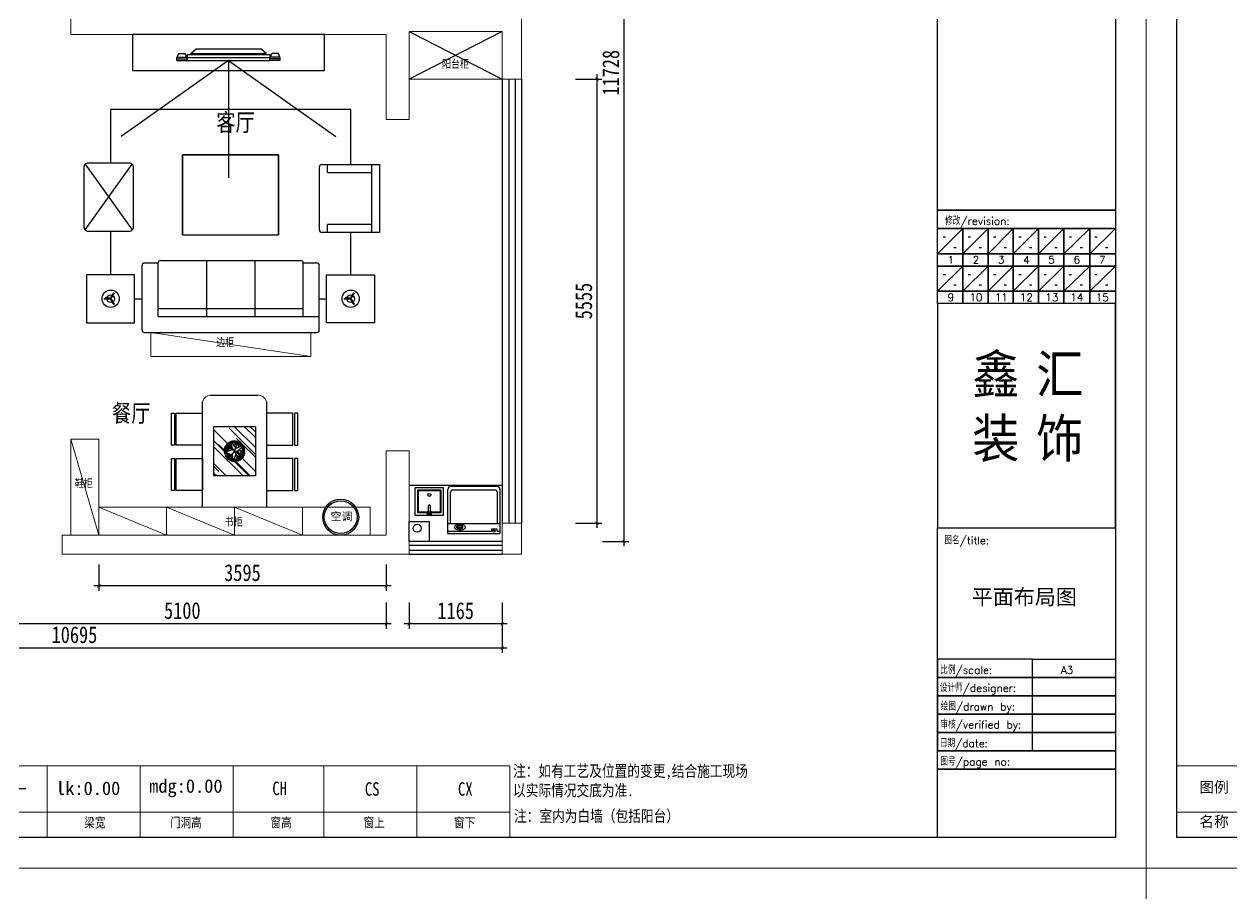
# Model space of a CAD drawing. Header units: millimetres. Extents: x 757294 to 891425, y -262592 to 287632.
# Drawn here: x 825949 to 841044, y -217126 to -206184 of the extents above; entities that cross this region are included whole.
import ezdxf

# ---------------------------------------------------------------- set-up
doc = ezdxf.new("R2010")
doc.units = ezdxf.units.MM
doc.header["$LTSCALE"] = 4
for name, color, linetype in [('t', 3, 'Continuous'), ('T-MS-图框', 8, 'Continuous'), ('家具1', 3, 'Continuous'), ('管道 灯具 开关 电线', 1, 'Continuous')]:
    doc.layers.add(name, color=color, linetype=linetype)
doc.layers.add('家具外轮廓线', color=3, linetype='Continuous', lineweight=15)
doc.layers.add('文字', color=3, linetype='Continuous', lineweight=0)
doc.styles.add('-黑体', font='simhei.ttf', dxfattribs={"width": 0.8})
doc.styles.add('st', font='simhei.ttf', dxfattribs={"width": 0.8})
doc.styles.get("Standard").update_dxf_attribs({"font": 'txt', "bigfont": 'gbcbig.shx'})
doc.styles.add('宋体', font='', dxfattribs={"width": 0.8, "height": 120})
doc.styles.add('锦华 字体', font='')
doc.styles.add('黑体标注', font='simhei.ttf', dxfattribs={"height": 130})
doc.styles.get('宋体').set_extended_font_data('SimSun')
doc.styles.get('锦华 字体').set_extended_font_data('NSimSun')
doc.dimstyles.new('立面尺寸标注', dxfattribs={"dimscale": 60, "dimtxt": 3.5, "dimasz": 0.7, "dimexe": 1, "dimexo": 0.5, "dimgap": 1, "dimtad": 1, "dimdec": 0, "dimdsep": 46, "dimtxsty": '-黑体', "dimblk": 'ARCHTICK', "dimcen": 2.5, "dimdle": 1, "dimclrd": 1, "dimclre": 1, "dimclrt": 3, "dimadec": 0, "dimazin": 0, "dimtfac": 1, "dimtdec": 0, "dimtix": 1, "dimtmove": 2, "dimatfit": 3, "dimfxl": 4.5, "dimfxlon": 1, "dimtolj": 1, "dimtzin": 0, "dimarcsym": 0})

# ---------------------------------------------------------------- blocks, each defined once
blk = doc.blocks.new('asdasda')
at = {"color": 1}
for p, q in [((172225, -5302), (172225, 20019)), ((205419, 20019), (205419, -5302)), ((205919, -4802), (171725, -4802))]:
    blk.add_line(p, q, dxfattribs=at)
at = {"layer": 'T-MS-图框'}
for p, q in [((202031, 5189), (202440, 5599)), ((202440, 5189), (202850, 5599)), ((202850, 5189), (203260, 5599)), ((203260, 5189), (203669, 5599)), ((203669, 5189), (204081, 5599)), ((204081, 5189), (204503, 5599)), ((204503, 5189), (204919, 5599)), ((202121, 5462), (202159, 5462)), ((202530, 5462), (202568, 5462)), ((202940, 5462), (202977, 5462)), ((203350, 5462), (203388, 5462)), ((203760, 5462), (203797, 5462)), ((204171, 5462), (204209, 5462)), ((204583, 5462), (204621, 5462)), ((202296, 5292), (202334, 5292)), ((202706, 5292), (202743, 5292)), ((203115, 5292), (203153, 5292)), ((203526, 5292), (203563, 5292)), ((203935, 5292), (203973, 5292)), ((204347, 5292), (204384, 5292)), ((204758, 5292), (204796, 5292)), ((202031, 4580), (202440, 4989)), ((202440, 4580), (202850, 4989)), ((202850, 4580), (203260, 4989)), ((203260, 4580), (203669, 4989)), ((203669, 4580), (204081, 4989)), ((204081, 4580), (204503, 4989)), ((204503, 4580), (204919, 4989)), ((202121, 4853), (202159, 4853)), ((202530, 4853), (202568, 4853)), ((202940, 4853), (202977, 4853)), ((203350, 4853), (203388, 4853)), ((203760, 4853), (203797, 4853)), ((204171, 4853), (204209, 4853)), ((204583, 4853), (204621, 4853)), ((202296, 4682), (202334, 4682)), ((202706, 4682), (202743, 4682)), ((203115, 4682), (203153, 4682)), ((203526, 4682), (203563, 4682)), ((203935, 4682), (203973, 4682)), ((204347, 4682), (204384, 4682)), ((204758, 4682), (204796, 4682))]:
    blk.add_line(p, q, dxfattribs=at)
at = {"layer": 'T-MS-图框', "color": 1}
blk.add_lwpolyline([(172725, 19019), (204919, 19019), (204919, -4302), (172725, -4302)], close=True, dxfattribs=at)
at = {"layer": 'T-MS-图框'}
for points in [[(202031, 10469), (204919, 10469), (204919, 5897), (202031, 5897)], [(202031, 5897), (204919, 5897), (204919, 5599), (202031, 5599)], [(202031, 5599), (202440, 5599), (202440, 5189), (202031, 5189)], [(202440, 5599), (202850, 5599), (202850, 5189), (202440, 5189)], [(202850, 5599), (203260, 5599), (203260, 5189), (202850, 5189)], [(203260, 5599), (203669, 5599), (203669, 5189), (203260, 5189)], [(203669, 5599), (204081, 5599), (204081, 5189), (203669, 5189)], [(204081, 5599), (204503, 5599), (204503, 5189), (204081, 5189)], [(204503, 5599), (204919, 5599), (204919, 5189), (204503, 5189)], [(202031, 5189), (202440, 5189), (202440, 4989), (202031, 4989)], [(202440, 5189), (202850, 5189), (202850, 4989), (202440, 4989)], [(202850, 5189), (203260, 5189), (203260, 4989), (202850, 4989)], [(203260, 5189), (203669, 5189), (203669, 4989), (203260, 4989)], [(203669, 5189), (204081, 5189), (204081, 4989), (203669, 4989)], [(204081, 5189), (204503, 5189), (204503, 4989), (204081, 4989)], [(204503, 5189), (204919, 5189), (204919, 4989), (204503, 4989)], [(202031, 4989), (202440, 4989), (202440, 4580), (202031, 4580)], [(202440, 4989), (202850, 4989), (202850, 4580), (202440, 4580)], [(202850, 4989), (203260, 4989), (203260, 4580), (202850, 4580)], [(203260, 4989), (203669, 4989), (203669, 4580), (203260, 4580)], [(203669, 4989), (204081, 4989), (204081, 4580), (203669, 4580)], [(204081, 4989), (204503, 4989), (204503, 4580), (204081, 4580)], [(204503, 4989), (204919, 4989), (204919, 4580), (204503, 4580)], [(202031, 4580), (202440, 4580), (202440, 4379), (202031, 4379)], [(202440, 4580), (202850, 4580), (202850, 4379), (202440, 4379)], [(202850, 4580), (203260, 4580), (203260, 4379), (202850, 4379)], [(203260, 4580), (203669, 4580), (203669, 4379), (203260, 4379)], [(203669, 4580), (204081, 4580), (204081, 4379), (203669, 4379)], [(204081, 4580), (204503, 4580), (204503, 4379), (204081, 4379)], [(204503, 4580), (204919, 4580), (204919, 4379), (204503, 4379)], [(202031, 731), (204919, 731), (204919, 4379), (202031, 4379)], [(202031, 731), (204919, 731), (204919, -2895), (202031, -2895)], [(203571, -1406), (202031, -1406), (202031, -1704), (203571, -1704)], [(203571, -1406), (204919, -1406), (204919, -1704), (203571, -1704)], [(203571, -1704), (202031, -1704), (202031, -2002), (203571, -2002)], [(203571, -1704), (204919, -1704), (204919, -2002), (203571, -2002)], [(203571, -2002), (202031, -2002), (202031, -2300), (203571, -2300)], [(203571, -2002), (204919, -2002), (204919, -2300), (203571, -2300)], [(203571, -2300), (202031, -2300), (202031, -2598), (203571, -2598)], [(203571, -2300), (204919, -2300), (204919, -2598), (203571, -2598)], [(203571, -2598), (202031, -2598), (202031, -2895), (203571, -2895)], [(203571, -2598), (204919, -2598), (204919, -2895), (203571, -2895)], [(202031, -2895), (204919, -2895), (204919, -3193), (202031, -3193)], [(202031, -3193), (204919, -3193), (204919, -4302), (202031, -4302)]]:
    blk.add_lwpolyline(points, close=True, dxfattribs=at)
at = {"color": 1, "insert": (202594, 3544), "char_height": 626.06, "attachment_point": 1, "style": '宋体'}
blk.add_mtext_dynamic_manual_height_columns('{\\fKaiTi|b1|i0|c134|p49;\\W0.9;\\T1.35;鑫汇\\P装饰}', width=2865.48, gutter_width=600, heights=[0], dxfattribs=at)
at = {"layer": 'T-MS-图框', "color": 1, "ltscale": 0.1}
for s, height, p in [('修改/revision:', 124.38, (202153, 5660)), ('1', 124, (202192, 5028)), ('2', 124, (202601, 5028)), ('3', 124, (203010, 5028)), ('4', 124, (203421, 5028)), ('5', 124, (203830, 5028)), ('6', 124, (204242, 5028)), ('7', 124, (204654, 5028)), ('9', 124, (202192, 4418)), ('10', 124.4, (202548, 4418)), ('11', 124.4, (202959, 4418)), ('12', 124.4, (203367, 4418)), ('13', 124.4, (203781, 4418)), ('14', 124.4, (204185, 4418)), ('15', 124.4, (204600, 4418)), ('图名/title:', 124.4, (202140, 464)), ('比例/scale:', 124.4, (202073, -1643)), ('A3', 124.4, (204032, -1643)), ('设计师/designer:', 124.38, (202066, -1935)), ('绘图/drawn by:', 124.38, (202081, -2238)), ('审核/verified by:', 124.38, (202077, -2531)), ('日期/date:', 124.4, (202067, -2834)), ('图号/page no:', 124.38, (202077, -3132))]:
    blk.add_text(s, height=height, dxfattribs=at).set_placement(p)
blk = doc.blocks.new('45y')
at = {"color": 3}
for p, q in [((398014, 295165), (420369, 295165)), ((412849, 295165), (412849, 294001)), ((414362, 295165), (414362, 294001)), ((415874, 295165), (415874, 294001)), ((417343, 294001), (417343, 295165)), ((418856, 294001), (418856, 295165)), ((420369, 294001), (420369, 295165)), ((398014, 294409), (420369, 294409))]:
    blk.add_line(p, q, dxfattribs=at)
at = {"layer": '管道 灯具 开关 电线', "color": 10}
blk.add_line((412503, 294790), (411861, 294790), dxfattribs=at)
blk.add_blockref('asdasda', (225288, 298302))
at = {"layer": 't', "color": 3, "attachment_point": 1}
for s, insert, char_height, width, style in [('{\\fArial Unicode MS|b0|i0|c134|p0;图例}', (398378, 294904), 175.18, 4575.3, '锦华 字体'), ('{\\fSimHei|b0|i0|c134|p49;名称}', (398378, 294345), 175.18, 4575.3, '锦华 字体'), ('注：室内为白墙（包括阳台）', (420435, 294442), 189.08, 5581.39, 'st')]:
    blk.add_mtext(s, dxfattribs=dict(at, insert=insert, char_height=char_height, width=width, style=style))
at = {"layer": 't', "char_height": 157.11, "attachment_point": 1, "style": '-黑体'}
for s, insert, width in [('{\\fArial Unicode MS|b0|i0|c134|p0;梁宽}', (413454, 294320), 1335.31), ('{\\fArial Unicode MS|b0|i0|c134|p0;门洞高}', (414846, 294320), 1335.31), ('{\\fSimHei|b0|i0|c134|p49;窗高}', (416480, 294320), 4575.3), ('{\\fSimHei|b0|i0|c134|p49;窗上}', (417992, 294320), 4575.3), ('{\\fArial Unicode MS|b0|i0|c134|p0;窗下}', (419461, 294320), 4575.3)]:
    blk.add_mtext(s, dxfattribs=dict(at, insert=insert, width=width))
at = {"layer": '文字', "insert": (420420, 295175), "char_height": 189.08, "width": 5227.17, "attachment_point": 1, "style": '-黑体'}
blk.add_mtext('注：{\\C3;如有工艺及位置的变更,结合施工现场\\P以实际情况交底为准.}', dxfattribs=at)
at = {"layer": '管道 灯具 开关 电线', "style": '-黑体'}
for s, p in [('mdg:0.00', (414507, 294726)), ('lk:0.00', (412994, 294690))]:
    blk.add_text(s, height=219.3, dxfattribs=at).set_placement(p)
at = {"layer": '管道 灯具 开关 电线', "char_height": 219.3, "width": 1182.3, "attachment_point": 1, "style": '-黑体'}
for s, insert in [('CH', (416509, 294907)), ('CS', (418012, 294897)), ('CX', (419525, 294897))]:
    blk.add_mtext(s, dxfattribs=dict(at, insert=insert))
blk = doc.blocks.new('_ArchTick')
at = {"color": 0, "linetype": 'ByBlock', "const_width": 0.15}
blk.add_lwpolyline([(-0.5, -0.5), (0.5, 0.5)], dxfattribs=at)
blk = doc.blocks.new('*D237')
at = {"layer": 'Defpoints', "color": 0, "ltscale": 5}
for p in [(830761, -212621), (831926, -212621), (830761, -213687)]:
    blk.add_point(p, dxfattribs=at)
at = {"layer": '家具外轮廓线', "color": 1, "lineweight": -2, "ltscale": 5}
for p, q in [((830761, -213417), (830761, -213747)), ((831926, -213417), (831926, -213747)), ((831986, -213687), (830701, -213687))]:
    blk.add_line(p, q, dxfattribs=at)
at = {"layer": '家具外轮廓线', "color": 1, "lineweight": -2, "ltscale": 5, "xscale": 42, "yscale": 42, "zscale": 42, "rotation": 180}
blk.add_blockref('_ArchTick', (830761, -213687), dxfattribs=at)
at = {"layer": '家具外轮廓线', "color": 1, "lineweight": -2, "ltscale": 5, "xscale": 42, "yscale": 42, "zscale": 42}
blk.add_blockref('_ArchTick', (831926, -213687), dxfattribs=at)
at = {"layer": '家具外轮廓线', "color": 3, "ltscale": 5, "insert": (831343, -213522), "char_height": 210, "attachment_point": 5, "style": '-黑体'}
blk.add_mtext('\\A1;1165', dxfattribs=at)
blk = doc.blocks.new('*D238')
at = {"layer": 'Defpoints', "color": 0, "ltscale": 5}
for p in [(825376, -212576), (830476, -212576), (825376, -213687)]:
    blk.add_point(p, dxfattribs=at)
at = {"layer": '家具外轮廓线', "color": 1, "lineweight": -2, "ltscale": 5}
for p, q in [((825376, -213417), (825376, -213747)), ((830476, -213417), (830476, -213747)), ((830536, -213687), (825316, -213687))]:
    blk.add_line(p, q, dxfattribs=at)
at = {"layer": '家具外轮廓线', "color": 1, "lineweight": -2, "ltscale": 5, "xscale": 42, "yscale": 42, "zscale": 42, "rotation": 180}
blk.add_blockref('_ArchTick', (825376, -213687), dxfattribs=at)
at = {"layer": '家具外轮廓线', "color": 1, "lineweight": -2, "ltscale": 5, "xscale": 42, "yscale": 42, "zscale": 42}
blk.add_blockref('_ArchTick', (830476, -213687), dxfattribs=at)
at = {"layer": '家具外轮廓线', "color": 3, "ltscale": 5, "insert": (827926, -213521), "char_height": 210, "attachment_point": 5, "style": '-黑体'}
blk.add_mtext('\\A1;5100', dxfattribs=at)
blk = doc.blocks.new('*D241')
at = {"layer": 'Defpoints', "color": 0, "ltscale": 5}
for p in [(821231, -211211), (831926, -212656), (821231, -213989)]:
    blk.add_point(p, dxfattribs=at)
at = {"layer": '家具外轮廓线', "color": 1, "lineweight": -2, "ltscale": 5}
for p, q in [((821231, -213719), (821231, -214049)), ((831926, -213719), (831926, -214049)), ((831986, -213989), (821171, -213989))]:
    blk.add_line(p, q, dxfattribs=at)
at = {"layer": '家具外轮廓线', "color": 1, "lineweight": -2, "ltscale": 5, "xscale": 42, "yscale": 42, "zscale": 42, "rotation": 180}
blk.add_blockref('_ArchTick', (821231, -213989), dxfattribs=at)
at = {"layer": '家具外轮廓线', "color": 1, "lineweight": -2, "ltscale": 5, "xscale": 42, "yscale": 42, "zscale": 42}
blk.add_blockref('_ArchTick', (831926, -213989), dxfattribs=at)
at = {"layer": '家具外轮廓线', "color": 3, "ltscale": 5, "insert": (826578, -213823), "char_height": 210, "attachment_point": 5, "style": '-黑体'}
blk.add_mtext('\\A1;10695', dxfattribs=at)
blk = doc.blocks.new('*D231')
at = {"layer": 'Defpoints', "color": 0, "ltscale": 5}
for p in [(830433, -200928), (833448, -200928), (831926, -212656)]:
    blk.add_point(p, dxfattribs=at)
at = {"layer": '家具外轮廓线', "color": 1, "lineweight": -2, "ltscale": 5}
for p, q in [((833448, -212716), (833448, -200868)), ((833178, -200928), (833508, -200928)), ((833178, -212656), (833508, -212656))]:
    blk.add_line(p, q, dxfattribs=at)
at = {"layer": '家具外轮廓线', "color": 1, "lineweight": -2, "ltscale": 5, "xscale": 42, "yscale": 42, "zscale": 42}
for p, rotation in [((833448, -200928), 90), ((833448, -212656), 270)]:
    blk.add_blockref('_ArchTick', p, dxfattribs=dict(at, rotation=rotation))
at = {"layer": '家具外轮廓线', "color": 3, "ltscale": 5, "insert": (833283, -206792), "char_height": 210, "attachment_point": 5, "rotation": 90, "style": '-黑体'}
blk.add_mtext('\\A1;11728', dxfattribs=at)
blk = doc.blocks.new('e3t334')
at = {"layer": '家具1', "color": 1}
for p, q in [((757199, 210904), (757789, 210081)), ((757199, 210081), (757789, 210904)), ((758418, 211019), (759618, 211019)), ((759618, 211019), (759618, 210019)), ((757516, 209226), (757446, 209226)), ((757516, 209226), (757550, 209286)), ((757516, 209226), (757550, 209286)), ((757524, 209221), (757559, 209282)), ((757524, 209221), (757559, 209161)), ((760516, 209226), (760446, 209226)), ((760516, 209226), (760550, 209286)), ((760516, 209226), (760550, 209286)), ((760524, 209221), (760559, 209282)), ((760524, 209221), (760559, 209161)), ((757516, 209217), (757446, 209217)), ((757516, 209217), (757550, 209156)), ((757516, 209217), (757550, 209156)), ((760516, 209217), (760446, 209217)), ((760516, 209217), (760550, 209156)), ((760516, 209217), (760550, 209156))]:
    blk.add_line(p, q, dxfattribs=at)
at = {"layer": '家具1', "color": 3}
for p, q in [((758418, 210019), (758418, 211019)), ((760158, 210900), (760879, 210900)), ((760228, 210800), (760228, 210900)), ((760779, 210900), (760779, 210050)), ((760879, 210900), (760879, 210050)), ((760128, 210080), (760128, 210870)), ((760228, 210800), (760779, 210800)), ((760779, 210150), (760228, 210150)), ((760228, 210050), (760228, 210150)), ((760879, 210050), (760158, 210050)), ((758141, 209699), (759896, 209699)), ((758716, 209699), (758716, 208999)), ((759321, 209699), (759321, 208999)), ((757818, 209521), (757218, 209521)), ((757218, 209521), (757218, 208921)), ((757818, 208921), (757818, 209521)), ((757911, 208829), (757911, 209639)), ((757941, 209669), (758111, 209669)), ((758111, 208999), (758111, 209669)), ((759926, 209669), (760096, 209669)), ((759926, 208999), (759926, 209669)), ((760126, 208829), (760126, 209639)), ((760218, 208921), (760218, 209521)), ((760218, 209521), (760818, 209521)), ((760818, 209521), (760818, 208921)), ((758111, 209099), (759926, 209099)), ((757218, 208921), (757818, 208921)), ((758111, 208999), (760126, 208999)), ((760818, 208921), (760218, 208921)), ((757941, 208799), (760096, 208799))]:
    blk.add_line(p, q, dxfattribs=at)
at = {"layer": '家具1', "color": 1}
for points in [[(760519, 210900), (760519, 211589), (757518, 211589), (757518, 210918)], [(757518, 210067), (757518, 209521)], [(760519, 209521), (760519, 210050)], [(757818, 209221), (757911, 209221)], [(760126, 209221), (760218, 209221)]]:
    blk.add_lwpolyline(points, dxfattribs=at)
at = {"layer": '家具1', "color": 3}
blk.add_lwpolyline([(757233, 210067), (757754, 210067, 0.414214), (757803, 210115), (757803, 210869, 0.414214), (757754, 210918), (757233, 210918, 0.414214), (757184, 210869), (757184, 210115, 0.414214)], format="xyb", close=True, dxfattribs=at)
blk.add_lwpolyline([(758418, 210019), (759618, 210019), (759618, 211019), (758418, 211019)], close=True, dxfattribs=at)
for centre, radius in [((757518, 209221), 108), ((757443, 209221), 5.54), ((757518, 209221), 5.54), ((757556, 209286), 5.54), ((760518, 209221), 108), ((760443, 209221), 5.54), ((760518, 209221), 5.54), ((760556, 209286), 5.54), ((757556, 209156), 5.54), ((760556, 209156), 5.54)]:
    blk.add_circle(centre, radius, dxfattribs=at)
at = {"layer": '家具1', "color": 1}
for centre in [(757518, 209221), (760518, 209221)]:
    blk.add_circle(centre, 48, dxfattribs=at)
at = {"layer": '家具1', "color": 3}
for centre, start, end in [((760158, 210870), 90.0046, 180.0046), ((760158, 210080), 180.0046, 270.0046), ((758141, 209669), 90, 180), ((759896, 209669), 0, 90), ((757941, 209639), 90, 180), ((760096, 209639), 0, 90), ((757941, 208829), 180, 270), ((760096, 208829), 270, 0)]:
    blk.add_arc(centre, 30, start, end, dxfattribs=at)
blk = doc.blocks.new('dssgg')
at = {"layer": '家具1', "color": 3}
for p, q in [((19156, 42222), (16756, 42222)), ((16756, 42222), (16756, 41772)), ((19156, 41772), (19156, 42222)), ((16756, 41772), (19156, 41772))]:
    blk.add_line(p, q, dxfattribs=at)
at = {"layer": '家具1', "color": 1}
for p, q in [((17315, 41939), (17333, 41984)), ((17333, 41984), (17414, 41984)), ((17431, 41939), (17414, 41984)), ((17438, 41969), (18473, 41969)), ((17438, 41969), (17438, 41894)), ((17487, 41982), (17551, 42044)), ((17487, 41982), (18425, 41982)), ((17487, 41969), (17487, 41982)), ((17551, 42044), (18360, 42044)), ((18425, 41982), (18360, 42044)), ((18425, 41969), (18425, 41982)), ((18473, 41969), (18473, 41894)), ((18480, 41939), (18498, 41984)), ((18579, 41984), (18498, 41984)), ((18596, 41939), (18579, 41984)), ((17308, 41894), (17308, 41939)), ((17308, 41939), (17438, 41939)), ((17308, 41918), (17438, 41918)), ((17308, 41894), (17438, 41894)), ((17438, 41894), (17438, 41939)), ((17438, 41932), (18473, 41932)), ((17438, 41894), (18473, 41894)), ((18473, 41894), (18473, 41939)), ((18603, 41939), (18473, 41939)), ((18603, 41918), (18473, 41918)), ((18603, 41894), (18473, 41894)), ((18603, 41894), (18603, 41939))]:
    blk.add_line(p, q, dxfattribs=at)
at = {"layer": '家具1', "color": 251}
for points in [[(17956, 41894), (16613, 40947)], [(17956, 41894), (19298, 40947)], [(17956, 41894), (17956, 40428)]]:
    blk.add_lwpolyline(points, dxfattribs=at)
blk = doc.blocks.new('dsfewferter')
at = {"layer": '家具1', "color": 3, "ltscale": 0.5}
for p, q in [((812801, 206284), (812801, 206834)), ((812842, 206876), (813409, 206876)), ((813451, 206834), (813451, 206284)), ((813451, 206406), (812801, 206406)), ((812801, 206284), (813451, 206284))]:
    blk.add_line(p, q, dxfattribs=at)
at = {"layer": '家具1', "color": 1}
for p, q in [((812866, 206830), (813385, 206830)), ((812832, 206405), (812832, 206796)), ((813419, 206405), (813419, 206796)), ((812910, 206358), (812910, 206367)), ((812978, 206379), (812924, 206379)), ((812924, 206379), (812924, 206365)), ((812924, 206365), (812978, 206365)), ((812978, 206365), (812978, 206379)), ((812987, 206357), (812986, 206367))]:
    blk.add_line(p, q, dxfattribs=at)
at = {"layer": '家具1'}
for p, q in [((812801, 206314), (813345, 206314)), ((813345, 206339), (813345, 206314)), ((813415, 206339), (813345, 206339)), ((813415, 206314), (813415, 206339)), ((813415, 206314), (813451, 206314))]:
    blk.add_line(p, q, dxfattribs=at)
at = {"layer": '家具1', "color": 1}
blk.add_circle((813378, 206314), 14.7, dxfattribs=at)
at = {"layer": '家具1', "color": 3, "ltscale": 0.5}
for centre, start, end in [((812842, 206834), 90, 180), ((813409, 206834), 0, 90)]:
    blk.add_arc(centre, 41.9, start, end, dxfattribs=at)
at = {"layer": '家具1', "color": 1}
for centre, radius, start, end in [((812866, 206796), 33.5, 90, 180), ((813385, 206796), 33.5, 0, 90), ((812913, 206367), 3.38, 121.9106, 180), ((812913, 206367), 3.38, 180, 238.0894), ((812913, 206358), 3.38, 180, 238.0894), ((812930, 206340), 34.6, 104.4631, 121.9106), ((812930, 206393), 34.6, 238.0894, 255.5369), ((812930, 206385), 34.6, 238.0894, 255.5369), ((812941, 206297), 79.1, 102.4611, 104.4631), ((812941, 206437), 79.1, 255.5369, 263.9017), ((812941, 206428), 79.1, 255.5369, 263.9017), ((812948, 206506), 149, 263.9017, 270), ((812948, 206506), 149, 270, 276.0983), ((812955, 206437), 79.1, 276.0983, 284.4631), ((812955, 206428), 79.1, 276.0983, 284.4631), ((812967, 206393), 34.6, 284.4631, 301.9106), ((812967, 206385), 34.6, 284.4631, 301.9106), ((812967, 206340), 34.6, 58.0894, 71.0845), ((812983, 206367), 3.38, 0, 58.0894), ((812983, 206367), 3.38, 301.9106, 0), ((812983, 206358), 3.38, 301.9106, 0), ((812983, 206358), 3.38, 0, 17.9454), ((812948, 206497), 149, 263.9017, 270), ((812948, 206497), 149, 270, 276.0983)]:
    blk.add_arc(centre, radius, start, end, dxfattribs=at)
at = {"layer": '家具1'}
for centre, radius, start, end in [((812896, 206363), 16, 138.0401, 180), ((812896, 206363), 16, 180, 221.9599), ((812922, 206341), 50.2, 114.7345, 138.0401), ((812922, 206386), 50.2, 221.9599, 245.2655), ((812939, 206304), 90.9, 100.8033, 114.7345), ((812950, 206245), 151, 90, 100.8033), ((812950, 206245), 151, 79.1967, 90), ((812961, 206304), 90.9, 65.2655, 79.1967), ((812978, 206341), 50.2, 41.9599, 65.2655), ((812978, 206386), 50.2, 294.7345, 318.0401), ((813004, 206363), 16, 0, 41.9599), ((813004, 206363), 16, 318.0401, 0), ((812939, 206423), 90.9, 245.2655, 259.1967), ((812950, 206482), 151, 259.1967, 270), ((812950, 206482), 151, 270, 280.8033), ((812961, 206423), 90.9, 280.8033, 294.7345)]:
    blk.add_arc(centre, radius, start, end, dxfattribs=at)
blk = doc.blocks.new('tbc')
at = {"layer": '家具1', "color": 3}
for p, q in [((2319, 27360), (2319, 27433)), ((2339, 27433), (2339, 27360))]:
    blk.add_line(p, q, dxfattribs=at)
blk.add_lwpolyline([(2504, 27663), (2504, 27313), (2154, 27313), (2154, 27663)], close=True, dxfattribs=at)
at = {"layer": '家具1', "color": 1}
for points in [[(2474, 27633), (2474, 27343), (2184, 27343), (2184, 27633)], [(2464, 27623), (2464, 27353), (2194, 27353), (2194, 27623)]]:
    blk.add_lwpolyline(points, close=True, dxfattribs=at)
at = {"layer": '家具1', "color": 3}
for centre, radius in [((2329, 27569), 18.7), ((2329, 27343), 10)]:
    blk.add_circle(centre, radius, dxfattribs=at)
for centre, radius, start, end in [((2329, 27343), 30, 109.6397, 70.3486), ((2329, 27343), 20, 120.2446, 59.6569), ((2329, 27433), 10, 0, 180)]:
    blk.add_arc(centre, radius, start, end, dxfattribs=at)
blk = doc.blocks.new('*D250')
at = {"layer": 'Defpoints', "color": 0, "ltscale": 5}
for p in [(832166, -206871), (832166, -212426), (833109, -212426)]:
    blk.add_point(p, dxfattribs=at)
at = {"layer": '家具外轮廓线', "color": 1, "lineweight": -2, "ltscale": 5}
for p, q in [((832839, -206871), (833169, -206871)), ((833109, -206811), (833109, -212486)), ((832839, -212426), (833169, -212426))]:
    blk.add_line(p, q, dxfattribs=at)
at = {"layer": '家具外轮廓线', "color": 1, "lineweight": -2, "ltscale": 5, "xscale": 42, "yscale": 42, "zscale": 42}
for p, rotation in [((833109, -206871), 90), ((833109, -212426), 270)]:
    blk.add_blockref('_ArchTick', p, dxfattribs=dict(at, rotation=rotation))
at = {"layer": '家具外轮廓线', "color": 3, "ltscale": 5, "insert": (832944, -209648), "char_height": 210, "attachment_point": 5, "rotation": 90, "style": '-黑体'}
blk.add_mtext('\\A1;5555', dxfattribs=at)
blk = doc.blocks.new('*D304')
at = {"layer": 'Defpoints', "color": 0, "ltscale": 5}
for p in [(826881, -212226), (830476, -212226), (826881, -213212)]:
    blk.add_point(p, dxfattribs=at)
at = {"layer": '家具外轮廓线', "color": 1, "lineweight": -2, "ltscale": 5}
for p, q in [((826881, -212942), (826881, -213272)), ((830476, -212942), (830476, -213272)), ((830536, -213212), (826821, -213212))]:
    blk.add_line(p, q, dxfattribs=at)
at = {"layer": '家具外轮廓线', "color": 1, "lineweight": -2, "ltscale": 5, "xscale": 42, "yscale": 42, "zscale": 42, "rotation": 180}
blk.add_blockref('_ArchTick', (826881, -213212), dxfattribs=at)
at = {"layer": '家具外轮廓线', "color": 1, "lineweight": -2, "ltscale": 5, "xscale": 42, "yscale": 42, "zscale": 42}
blk.add_blockref('_ArchTick', (830476, -213212), dxfattribs=at)
at = {"layer": '家具外轮廓线', "color": 3, "ltscale": 5, "insert": (828678, -213047), "char_height": 210, "attachment_point": 5, "style": '-黑体'}
blk.add_mtext('\\A1;3595', dxfattribs=at)
blk = doc.blocks.new('dgertert')
at = {"layer": '家具1'}
h = blk.add_hatch(dxfattribs=at)
h.set_pattern_fill('AR-RROOF', color=1, scale=8.8, angle=-225, style=0)
h.set_pattern_definition([(135, (832113.65, 232727.86), (-505.768, 189.663), [3352.8, -447.04, 1117.6, -223.52]), (135, (831824.42, 232859.04), (-52.1573, -368.2623), [670.56, -73.762, 1341.12, -167.64]), (135, (831900.28, 232672.54), (-927.7682, 715.97786), [1788.16, -312.928, 894.08, -223.52])])
h.paths.add_polyline_path([(861508, 207624), (860988, 207624), (860988, 207004), (861508, 207004)])
h.paths.add_polyline_path([(861331, 207377), (861325, 207375), (861330, 207376)], flags=16)
h.paths.add_polyline_path([(861335, 207414), (861329, 207390), (861331, 207413)], flags=16)
h.paths.add_polyline_path([(861337, 207327), (861346, 207324), (861348, 207324), (861349, 207323), (861346, 207324), (861279, 207317), (861291, 207298), (861366, 207257), (861320, 207273), (861298, 207287), (861279, 207317), (861248, 207314), (861225, 207330), (861194, 207321), (861171, 207318), (861115, 207316), (861146, 207328), (861144, 207328), (861194, 207345), (861204, 207345), (861248, 207314), (861331, 207323)], flags=16)
at = {"layer": '家具1', "color": 3}
for p, q in [((860946, 208014), (861535, 208014)), ((860848, 206614), (860848, 207933)), ((861648, 207933), (861648, 206614)), ((860519, 207791), (860848, 207791)), ((860519, 207791), (860848, 207791)), ((860519, 207391), (860519, 207791)), ((861977, 207791), (861648, 207791)), ((861977, 207391), (861977, 207791)), ((861180, 207389), (861153, 207408)), ((861217, 207365), (861162, 207416)), ((861195, 207402), (861171, 207423)), ((861206, 207375), (861183, 207431)), ((861230, 207327), (861193, 207436)), ((861217, 207365), (861199, 207438)), ((861263, 207358), (861200, 207439)), ((861225, 207419), (861211, 207442)), ((861223, 207410), (861232, 207447)), ((861227, 207427), (861223, 207445)), ((861231, 207399), (861238, 207447)), ((861234, 207422), (861252, 207447)), ((861248, 207378), (861269, 207446)), ((861248, 207314), (861293, 207441)), ((861252, 207392), (861283, 207443)), ((861256, 207404), (861256, 207447)), ((861256, 207430), (861264, 207446)), ((861268, 207419), (861275, 207445)), ((861272, 207383), (861312, 207431)), ((861286, 207423), (861297, 207438)), ((861286, 207400), (861299, 207437)), ((861292, 207361), (861318, 207427)), ((861294, 207410), (861304, 207435)), ((861298, 207378), (861329, 207420)), ((861303, 207389), (861323, 207424)), ((861305, 207422), (861314, 207429)), ((861321, 207410), (861336, 207415)), ((861325, 207375), (861335, 207415)), ((861329, 207390), (861332, 207417)), ((861330, 207402), (861341, 207409)), ((860848, 207391), (860519, 207391)), ((861194, 207345), (861114, 207317)), ((861194, 207321), (861114, 207311)), ((861159, 207333), (861115, 207316)), ((861144, 207328), (861115, 207328)), ((861171, 207318), (861115, 207316)), ((861172, 207338), (861116, 207335)), ((861225, 207330), (861116, 207297)), ((861169, 207313), (861116, 207293)), ((861151, 207337), (861117, 207341)), ((861213, 207273), (861117, 207289)), ((861131, 207347), (861119, 207350)), ((861204, 207345), (861119, 207347)), ((861133, 207356), (861120, 207354)), ((861147, 207284), (861121, 207273)), ((861154, 207346), (861123, 207361)), ((861142, 207352), (861126, 207368)), ((861181, 207346), (861128, 207374)), ((861183, 207278), (861128, 207256)), ((861175, 207258), (861129, 207253)), ((861206, 207265), (861131, 207249)), ((861160, 207357), (861134, 207384)), ((861248, 207314), (861139, 207391)), ((861223, 207348), (861143, 207397)), ((861197, 207350), (861143, 207396)), ((861195, 207385), (861145, 207399)), ((861248, 207314), (861160, 207211)), ((861200, 207259), (861196, 207192)), ((861218, 207279), (861225, 207183)), ((861264, 207284), (861234, 207182)), ((861248, 207314), (861380, 207328)), ((861248, 207314), (861312, 207198)), ((861260, 207348), (861358, 207388)), ((861269, 207274), (861336, 207215)), ((861277, 207261), (861272, 207184)), ((861279, 207317), (861341, 207219)), ((861288, 207258), (861338, 207217)), ((861290, 207319), (861362, 207382)), ((861291, 207298), (861366, 207257)), ((861298, 207287), (861361, 207245)), ((861308, 207289), (861333, 207290)), ((861314, 207321), (861369, 207260)), ((861320, 207273), (861367, 207256)), ((861324, 207348), (861371, 207363)), ((861324, 207310), (861379, 207296)), ((861360, 207386), (861325, 207375)), ((861327, 207304), (861375, 207282)), ((861328, 207286), (861373, 207272)), ((861331, 207377), (861350, 207399)), ((861331, 207365), (861361, 207389)), ((861331, 207323), (861375, 207352)), ((861335, 207327), (861378, 207316)), ((861336, 207359), (861360, 207386)), ((861337, 207385), (861345, 207405)), ((861341, 207301), (861377, 207296)), ((861343, 207343), (861376, 207341)), ((861346, 207328), (861377, 207337)), ((861349, 207370), (861369, 207368)), ((861349, 207347), (861374, 207351)), ((861349, 207323), (861378, 207300)), ((861350, 207279), (861369, 207259)), ((861360, 207321), (861378, 207323)), ((861648, 207391), (861977, 207391)), ((861193, 207250), (861135, 207243)), ((861180, 207248), (861148, 207226)), ((861165, 207238), (861154, 207220)), ((861171, 207224), (861169, 207207)), ((861179, 207218), (861173, 207204)), ((861179, 207233), (861180, 207200)), ((861199, 207236), (861180, 207199)), ((861198, 207218), (861183, 207198)), ((861220, 207249), (861205, 207188)), ((861213, 207221), (861214, 207185)), ((861254, 207250), (861227, 207183)), ((861254, 207212), (861241, 207181)), ((861248, 207230), (861265, 207182)), ((861250, 207202), (861255, 207181)), ((861282, 207252), (861282, 207186)), ((861282, 207226), (861295, 207190)), ((861290, 207205), (861288, 207187)), ((861295, 207228), (861321, 207203)), ((861303, 207214), (861301, 207192)), ((861310, 207238), (861325, 207206)), ((861319, 207219), (861332, 207211)), ((861320, 207252), (861352, 207232)), ((861326, 207247), (861352, 207225)), ((861333, 207244), (861357, 207238)), ((861338, 207250), (861358, 207234))]:
    blk.add_line(p, q, dxfattribs=at)
for points in [[(860499, 207791), (860499, 207391), (860459, 207391), (860459, 207791)], [(860499, 207791), (860499, 207391), (860459, 207391), (860459, 207791)], [(861997, 207791), (861997, 207391), (862037, 207391), (862037, 207791)], [(861997, 207791), (861997, 207391), (862037, 207391), (862037, 207791)], [(861508, 207624), (861508, 207004), (860988, 207004), (860988, 207624)], [(860499, 207224), (860499, 206824), (860459, 206824), (860459, 207224)], [(860499, 207224), (860499, 206824), (860459, 206824), (860459, 207224)], [(860848, 207224), (860848, 206824), (860519, 206824), (860519, 207224)], [(860848, 207224), (860848, 206824), (860519, 206824), (860519, 207224)], [(861648, 207224), (861648, 206824), (861977, 206824), (861977, 207224)], [(861997, 207224), (861997, 206824), (862037, 206824), (862037, 207224)], [(861997, 207224), (861997, 206824), (862037, 206824), (862037, 207224)]]:
    blk.add_lwpolyline(points, close=True, dxfattribs=at)
at = {"layer": '家具外轮廓线', "color": 3, "ltscale": 5}
for centre, start, end in [((860953, 207906), 86.2738, 165.567), ((861542, 207906), 14.433, 93.7262)]:
    blk.add_arc(centre, 109, start, end, dxfattribs=at)
blk = doc.blocks.new('sdfsew')
at = {"layer": '家具外轮廓线', "color": 3}
blk.add_line((828978, -212012), (828178, -212012), dxfattribs=at)
blk.add_blockref('dgertert', (-32669, -418627), dxfattribs=at)

msp = doc.modelspace()

# ---------------------------------------------------------------- linework, layer by layer
at = {"color": 1}
for p, q in [((831925.8, -206275.5), (830760.8, -206870.5)), ((830760.8, -206275.5), (831925.8, -206870.5)), ((831925.8, -206870.5), (831925.8, -212425.5)), ((832005.8, -206870.5), (832005.8, -212425.5)), ((832085.8, -206870.5), (832085.8, -212425.5)), ((832165.8, -206870.5), (832165.8, -212425.5)), ((831925.8, -211955.5), (830760.8, -211955.5)), ((831925.8, -212655.5), (830760.8, -212655.5)), ((831925.8, -212705.5), (830760.8, -212705.5)), ((830760.8, -212765.5), (831925.8, -212765.5)), ((830760.8, -212815.5), (831925.8, -212815.5))]:
    msp.add_line(p, q, dxfattribs=at)
msp.add_lwpolyline([(831010.8, -212655.5), (830760.8, -212655.5), (830760.8, -212405.5), (831010.8, -212405.5)], close=True, dxfattribs=at)
at = {"color": 3, "ltscale": 5}
msp.add_circle((829905.5, -212350.5), 225, dxfattribs=at)
at = {"color": 1, "ltscale": 5}
msp.add_circle((829905.5, -212350.5), 205, dxfattribs=at)
at = {"layer": '家具外轮廓线', "color": 7, "ltscale": 5}
for p, q in [((826530.8, -206312.5), (826530.8, -205432.5)), ((832165.8, -206035.5), (832165.8, -206870.5)), ((830475.8, -206312.5), (826530.8, -206312.5)), ((830475.8, -207375.5), (830475.8, -206312.5)), ((830760.8, -207375.5), (830760.8, -206275.5)), ((830760.8, -206275.5), (831925.8, -206275.5)), ((831925.8, -206275.5), (831925.8, -206870.5)), ((831925.8, -206870.5), (832165.8, -206870.5)), ((830760.8, -207375.5), (830475.8, -207375.5)), ((830475.8, -212575.5), (830475.8, -211520.5)), ((830475.8, -211520.5), (830760.8, -211520.5)), ((830760.8, -212815.5), (830760.8, -211520.5)), ((831925.8, -212425.5), (832165.8, -212425.5)), ((831925.8, -212425.5), (831925.8, -212815.5)), ((832165.8, -212425.5), (832165.8, -212815.5)), ((826425.8, -212575.5), (830475.8, -212575.5)), ((826425.8, -212575.5), (826425.8, -212815.5)), ((826425.8, -212815.5), (830760.8, -212815.5)), ((831925.8, -212815.5), (832165.8, -212815.5))]:
    msp.add_line(p, q, dxfattribs=at)
at = {"layer": '家具外轮廓线', "color": 3, "ltscale": 5}
for p, q in [((831925.8, -206870.5), (830760.8, -206870.5)), ((826880.8, -212225.5), (828578.3, -212225.5)), ((827729.6, -212225.5), (827729.6, -212575.5)), ((828578.3, -212225.5), (828578.3, -212575.5)), ((828578.3, -212225.5), (830275.8, -212225.5)), ((829427.1, -212225.5), (829427.1, -212575.5)), ((830275.8, -212225.5), (830275.8, -212575.5))]:
    msp.add_line(p, q, dxfattribs=at)
at = {"layer": '家具外轮廓线', "color": 1, "ltscale": 5}
for p, q in [((827530.8, -210040.5), (829530.8, -210340.5)), ((826530.8, -211375.5), (826880.8, -212575.5)), ((826880.8, -212225.5), (827729.6, -212575.5)), ((827729.6, -212225.5), (828578.3, -212575.5)), ((828578.3, -212225.5), (829427.1, -212575.5))]:
    msp.add_line(p, q, dxfattribs=at)
msp.add_lwpolyline([(827530.8, -210040.5), (829530.8, -210040.5), (829530.8, -210340.5), (827530.8, -210340.5)], close=True, dxfattribs=at)
at = {"layer": '家具外轮廓线', "color": 3, "ltscale": 5}
msp.add_lwpolyline([(826530.8, -212575.5), (826880.8, -212575.5), (826880.8, -211375.5), (826530.8, -211375.5)], close=True, dxfattribs=at)
at = {"layer": '管道 灯具 开关 电线', "color": 1, "ltscale": 5}
msp.add_circle((830861.5, -212490.4), 50, dxfattribs=at)

# ---------------------------------------------------------------- block references
at = {"layer": '家具1', "color": 193}
for name, p in [('dssgg', (810547.7, -248534.9)), ('tbc', (828684.1, -239641.5))]:
    msp.add_blockref(name, p, dxfattribs=at)
at = {"layer": '家具外轮廓线', "color": 0, "xscale": 0.7692307692486793, "yscale": 0.7692307692486793, "zscale": 0.7692307692307693}
for p in [(508659.9, -442511), (534193.5, -442511)]:
    msp.add_blockref('45y', p, dxfattribs=at)
at = {"layer": '家具外轮廓线', "color": 7}
msp.add_blockref('e3t334', (69512.4, -418839.9), dxfattribs=at)
at = {"layer": '家具外轮廓线', "color": 1}
msp.add_blockref('sdfsew', (0, -213.1), dxfattribs=at)
at = {"layer": '家具外轮廓线', "color": 3}
msp.add_blockref('dsfewferter', (18445.3, -418839.9), dxfattribs=at)

# ---------------------------------------------------------------- texts
at = {"insert": (837795.3, -213252.3), "char_height": 192.308, "attachment_point": 1}
msp.add_mtext_dynamic_manual_height_columns('{\\fSimSun|b0|i0|c134|p2;平面布局图}', width=2160.309, gutter_width=12.5, heights=[0], dxfattribs=at)
at = {"layer": 't', "attachment_point": 3, "style": '-黑体'}
for s, insert, char_height, width in [('阳台柜', (831508.6, -206632), 100, 484.225), ('客厅', (828831.5, -207302.6), 220, 858.068), ('边柜', (828574, -210114), 100, 333.458), ('餐厅', (827527.4, -210940.9), 220, 858.068), ('鞋柜', (826805.6, -211876.9), 100, 333.458), ('书柜', (828680.4, -212358.7), 100, 333.458)]:
    msp.add_mtext(s, dxfattribs=dict(at, insert=insert, char_height=char_height, width=width))
at = {"layer": '文字', "insert": (829779.7, -212292.1), "char_height": 100, "width": 477.517, "attachment_point": 1, "style": '黑体标注'}
msp.add_mtext('{\\C3;空调}', dxfattribs=at)

# ---------------------------------------------------------------- dimensions: what is measured, and where the dimension line sits
at = {"layer": '家具外轮廓线', "color": 7, "ltscale": 5}
dim = msp.add_linear_dim(base=(833448.1, -200927.5), p1=(831925.8, -212655.5), p2=(830432.8, -200927.5), angle=90, dimstyle='立面尺寸标注', dxfattribs=at)
dim.commit()
dim.dimension.update_dxf_attribs({"geometry": '*D231', "text_midpoint": (833283.1, -206791.5)})
at = {"layer": '家具外轮廓线', "color": 3, "ltscale": 5}
dim = msp.add_linear_dim(base=(833109.2, -212425.5), p1=(832165.8, -206870.5), p2=(832165.8, -212425.5), angle=90, dimstyle='立面尺寸标注', dxfattribs=at)
dim.commit()
dim.dimension.update_dxf_attribs({"geometry": '*D250', "text_midpoint": (832944.2, -209648)})
at = {"layer": '家具外轮廓线', "color": 7, "ltscale": 5}
for base, p1, p2, picture, middle in [((821230.8, -213988.8), (831925.8, -212655.5), (821230.8, -211210.5), '*D241', (826578.3, -213822.6)), ((825375.8, -213686.9), (830475.8, -212575.5), (825375.8, -212575.5), '*D238', (827925.8, -213520.7)), ((830760.8, -213686.9), (831925.8, -212620.5), (830760.8, -212620.5), '*D237', (831343.3, -213521.9))]:
    dim = msp.add_linear_dim(base=base, p1=p1, p2=p2, dimstyle='立面尺寸标注', dxfattribs=at)
    dim.commit()
    dim.dimension.update_dxf_attribs({"geometry": picture, "text_midpoint": middle})
at = {"layer": '家具外轮廓线', "color": 1, "ltscale": 5}
dim = msp.add_linear_dim(base=(826880.8, -213211.6), p1=(830475.8, -212225.5), p2=(826880.8, -212225.5), dimstyle='立面尺寸标注', dxfattribs=at)
dim.commit()
dim.dimension.update_dxf_attribs({"geometry": '*D304', "text_midpoint": (828678.3, -213046.6)})

doc.saveas('drawing.dxf')
